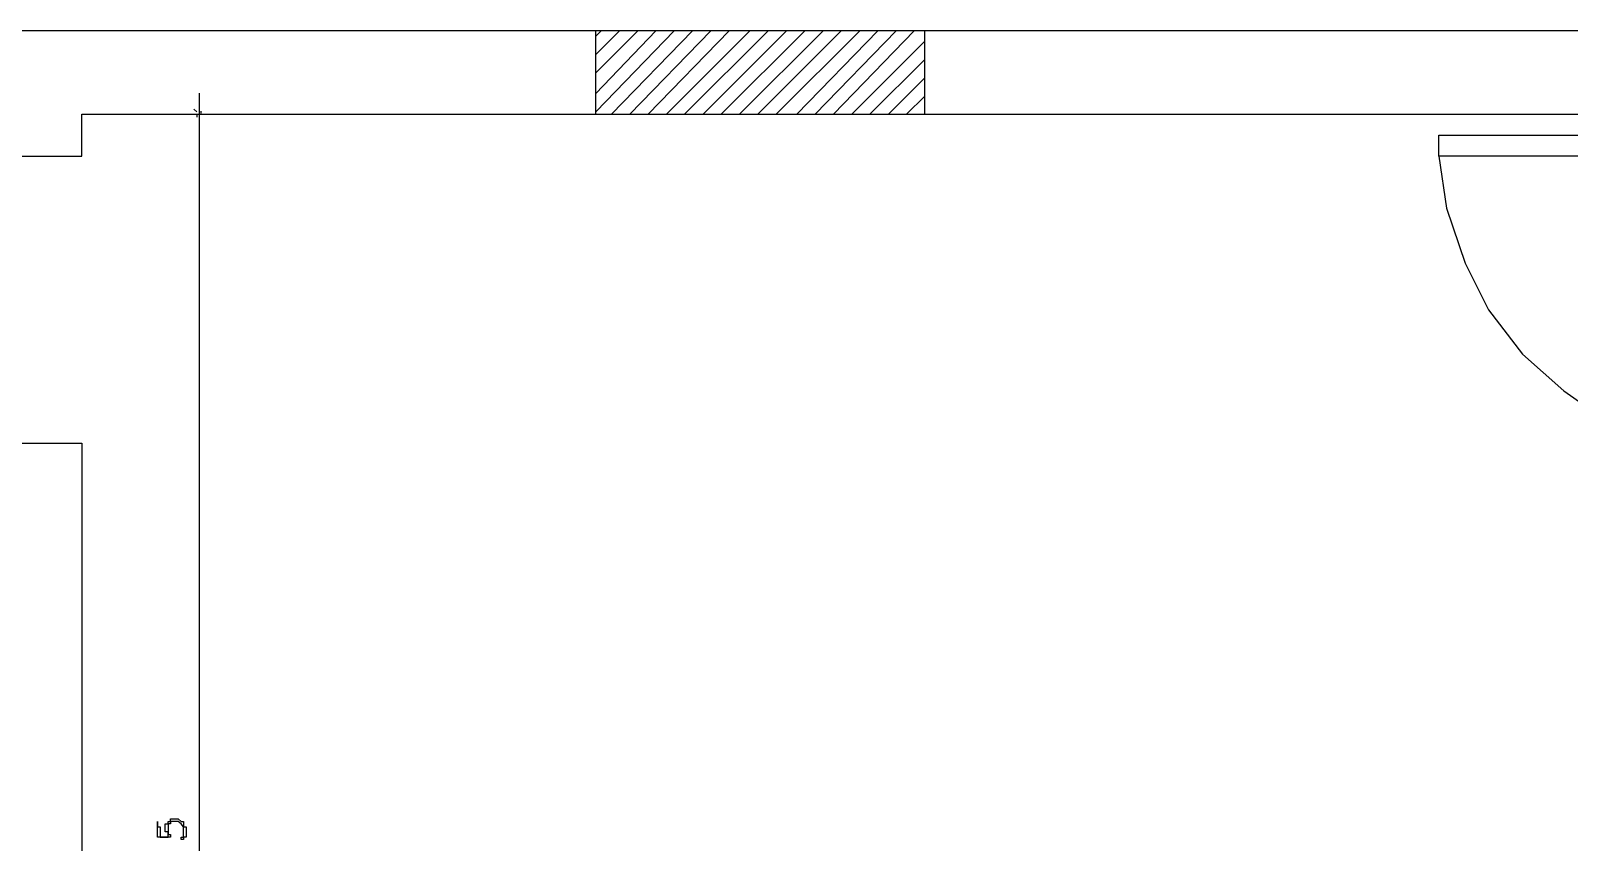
# Model space of a CAD drawing. Header units: millimetres. Extents: x -518.8 to -461.2, y 3.5 to 44.2.
# Drawn here: x -507.857 to -504.104, y 34.676 to 36.656 of the extents above; entities that cross this region are included whole.
import ezdxf

# ---------------------------------------------------------------- set-up
doc = ezdxf.new("R2010")
doc.units = ezdxf.units.MM
doc.header["$MEASUREMENT"] = 0
for name, color, linetype in [('10', 10, 'Continuous'), ('14', 14, 'Continuous'), ('16', 16, 'Continuous'), ('5', 5, 'Continuous'), ('6', 6, 'Continuous'), ('MYSOLIDS', 7, 'Continuous')]:
    doc.layers.add(name, color=color, linetype=linetype)

msp = doc.modelspace()

# ---------------------------------------------------------------- linework, layer by layer
at = {"layer": '10'}
for points in [[(-500.2647, 36.6556), (-509.7564, 36.6556)], [(-507.7324, 36.3496), (-507.7324, 36.4518), (-503.6196, 36.4518), (-503.6196, 36.4518), (-503.6196, 36.3496)], [(-503.6196, 36.3496), (-504.4218, 36.3496), (-504.4218, 36.4007), (-503.6196, 36.4007)], [(-507.7324, 35.6496), (-507.7324, 32.7909)]]:
    msp.add_lwpolyline(points, dxfattribs=at)
at = {"layer": '14'}
for points in [[(-506.4782, 36.4518), (-506.4782, 36.6556)], [(-506.4782, 36.6428), (-506.4654, 36.6556)], [(-506.4782, 36.5977), (-506.4203, 36.6556)], [(-506.4782, 36.5533), (-506.376, 36.6556)], [(-506.4782, 36.5022), (-506.3316, 36.6556)], [(-506.4782, 36.4578), (-506.2872, 36.6556)], [(-506.4399, 36.4518), (-506.2421, 36.6556)], [(-506.3955, 36.4518), (-506.1978, 36.6556)], [(-506.3504, 36.4518), (-506.1534, 36.6556)], [(-506.306, 36.4518), (-506.1023, 36.6556)], [(-506.2617, 36.4518), (-506.0579, 36.6556)], [(-506.2166, 36.4518), (-506.0128, 36.6556)], [(-506.1722, 36.4518), (-505.9684, 36.6556)], [(-506.1278, 36.4518), (-505.9241, 36.6556)], [(-506.0835, 36.4518), (-505.8797, 36.6556)], [(-506.0384, 36.4518), (-505.8346, 36.6556)], [(-505.988, 36.4518), (-505.7902, 36.6556)], [(-505.9429, 36.4518), (-505.7459, 36.6556)], [(-505.8985, 36.4518), (-505.7015, 36.6556)], [(-505.8542, 36.4518), (-505.676, 36.63)], [(-505.676, 36.4518), (-505.676, 36.6556)], [(-505.8098, 36.4518), (-505.676, 36.5857)], [(-505.7647, 36.4518), (-505.676, 36.5406)], [(-505.7203, 36.4518), (-505.676, 36.4962)]]:
    msp.add_lwpolyline(points, dxfattribs=at)
at = {"layer": '16'}
for points in [[(-507.4459, 36.503), (-507.4459, 32.7466)], [(-507.6812, 36.4518), (-507.3948, 36.4518)], [(-507.4519, 36.4578), (-507.4587, 36.4646)], [(-507.4519, 36.4518), (-507.4519, 36.4518), (-507.4519, 36.4518), (-507.4519, 36.4451)], [(-507.4459, 36.4578), (-507.4459, 36.4578), (-507.4459, 36.4578), (-507.4391, 36.4578)], [(-507.4391, 36.4518), (-507.4459, 36.4518), (-507.4459, 36.4518), (-507.4459, 36.4451)]]:
    msp.add_lwpolyline(points, dxfattribs=at)
at = {"layer": '5'}
for points in [[(-508.0316, 36.3496), (-507.7324, 36.3496)], [(-508.0316, 35.6496), (-507.7324, 35.6496)]]:
    msp.add_lwpolyline(points, dxfattribs=at)
at = {"layer": '6'}
msp.add_lwpolyline([(-504.4218, 36.3496), (-504.403, 36.2225), (-504.3579, 36.0887), (-504.3008, 35.9744), (-504.2181, 35.8661), (-504.1166, 35.7766), (-504.0083, 35.7007), (-503.8872, 35.6428), (-503.7534, 35.6112), (-503.6196, 35.5985)], dxfattribs=at)
at = {"layer": 'MYSOLIDS'}
msp.add_lwpolyline([(-507.5414, 34.6879), (-507.5414, 34.6879), (-507.5346, 34.6879), (-507.5346, 34.6879), (-507.5286, 34.6879), (-507.5286, 34.6879), (-507.5218, 34.6879), (-507.5218, 34.6879), (-507.5218, 34.6879), (-507.5218, 34.6947), (-507.5218, 34.6947), (-507.5218, 34.7007), (-507.5218, 34.7007), (-507.5286, 34.7007), (-507.5286, 34.7075), (-507.5286, 34.7075), (-507.5286, 34.7075), (-507.5286, 34.7135), (-507.5286, 34.7203), (-507.5218, 34.7203), (-507.5218, 34.7203), (-507.5218, 34.7263), (-507.5218, 34.7263), (-507.5158, 34.7263), (-507.5158, 34.733), (-507.5158, 34.733), (-507.5098, 34.733), (-507.5098, 34.733), (-507.503, 34.733), (-507.503, 34.733), (-507.497, 34.733), (-507.497, 34.733), (-507.497, 34.733), (-507.4902, 34.7263), (-507.4902, 34.7263), (-507.4902, 34.7263), (-507.4842, 34.7263), (-507.4842, 34.7203), (-507.4842, 34.7203), (-507.4842, 34.7135), (-507.4775, 34.7135), (-507.4775, 34.7075), (-507.4775, 34.7075), (-507.4775, 34.7007), (-507.4775, 34.7007), (-507.4775, 34.6947), (-507.4775, 34.6947), (-507.4775, 34.6879), (-507.4842, 34.6879), (-507.4842, 34.6879), (-507.4842, 34.6819), (-507.4842, 34.6819), (-507.4902, 34.6819), (-507.4902, 34.6819), (-507.4902, 34.6819), (-507.4902, 34.6819), (-507.4902, 34.6819), (-507.4902, 34.6879), (-507.4902, 34.6879), (-507.4902, 34.6879), (-507.4902, 34.6879), (-507.4842, 34.6879), (-507.4842, 34.6947), (-507.4842, 34.6947), (-507.4842, 34.6947), (-507.4842, 34.7007), (-507.4842, 34.7007), (-507.4842, 34.7007), (-507.4842, 34.7075), (-507.4842, 34.7075), (-507.4842, 34.7135), (-507.4842, 34.7135), (-507.4902, 34.7203), (-507.4902, 34.7203), (-507.4902, 34.7203), (-507.497, 34.7263), (-507.497, 34.7263), (-507.503, 34.7263), (-507.503, 34.7263), (-507.503, 34.7263), (-507.5098, 34.7263), (-507.5098, 34.7263), (-507.5158, 34.7263), (-507.5158, 34.7203), (-507.5158, 34.7203), (-507.5218, 34.7203), (-507.5218, 34.7203), (-507.5218, 34.7135), (-507.5218, 34.7135), (-507.5218, 34.7075), (-507.5218, 34.7075), (-507.5218, 34.7007), (-507.5218, 34.7007), (-507.5218, 34.7007), (-507.5218, 34.6947), (-507.5158, 34.6947), (-507.5158, 34.6947), (-507.5158, 34.6879), (-507.5158, 34.6879), (-507.5158, 34.6879), (-507.5158, 34.6879), (-507.5158, 34.6879), (-507.5218, 34.6879), (-507.5218, 34.6879), (-507.5218, 34.6879), (-507.5286, 34.6879), (-507.5286, 34.6879), (-507.5286, 34.6879), (-507.5346, 34.6879), (-507.5346, 34.6879), (-507.5414, 34.6879), (-507.5414, 34.6879), (-507.5414, 34.6879), (-507.5474, 34.6879), (-507.5474, 34.6879), (-507.5474, 34.6879), (-507.5474, 34.6879), (-507.5474, 34.6947), (-507.5474, 34.6947), (-507.5474, 34.7007), (-507.5474, 34.7007), (-507.5474, 34.7075), (-507.5474, 34.7075), (-507.5474, 34.7135), (-507.5474, 34.7135), (-507.5474, 34.7203), (-507.5474, 34.7203), (-507.5474, 34.7263), (-507.5474, 34.7263), (-507.5474, 34.7263), (-507.5474, 34.7263), (-507.5474, 34.7263), (-507.5474, 34.7263), (-507.5474, 34.7263), (-507.5474, 34.7263), (-507.5474, 34.7263), (-507.5474, 34.7263), (-507.5474, 34.7203), (-507.5474, 34.7203), (-507.5474, 34.7135), (-507.5414, 34.7135), (-507.5414, 34.7075), (-507.5414, 34.7007), (-507.5414, 34.7007), (-507.5414, 34.6947), (-507.5414, 34.6947), (-507.5414, 34.6879), (-507.5414, 34.6879), (-507.5414, 34.6879), (-507.5414, 34.6879)], dxfattribs=at)

doc.saveas('drawing.dxf')
